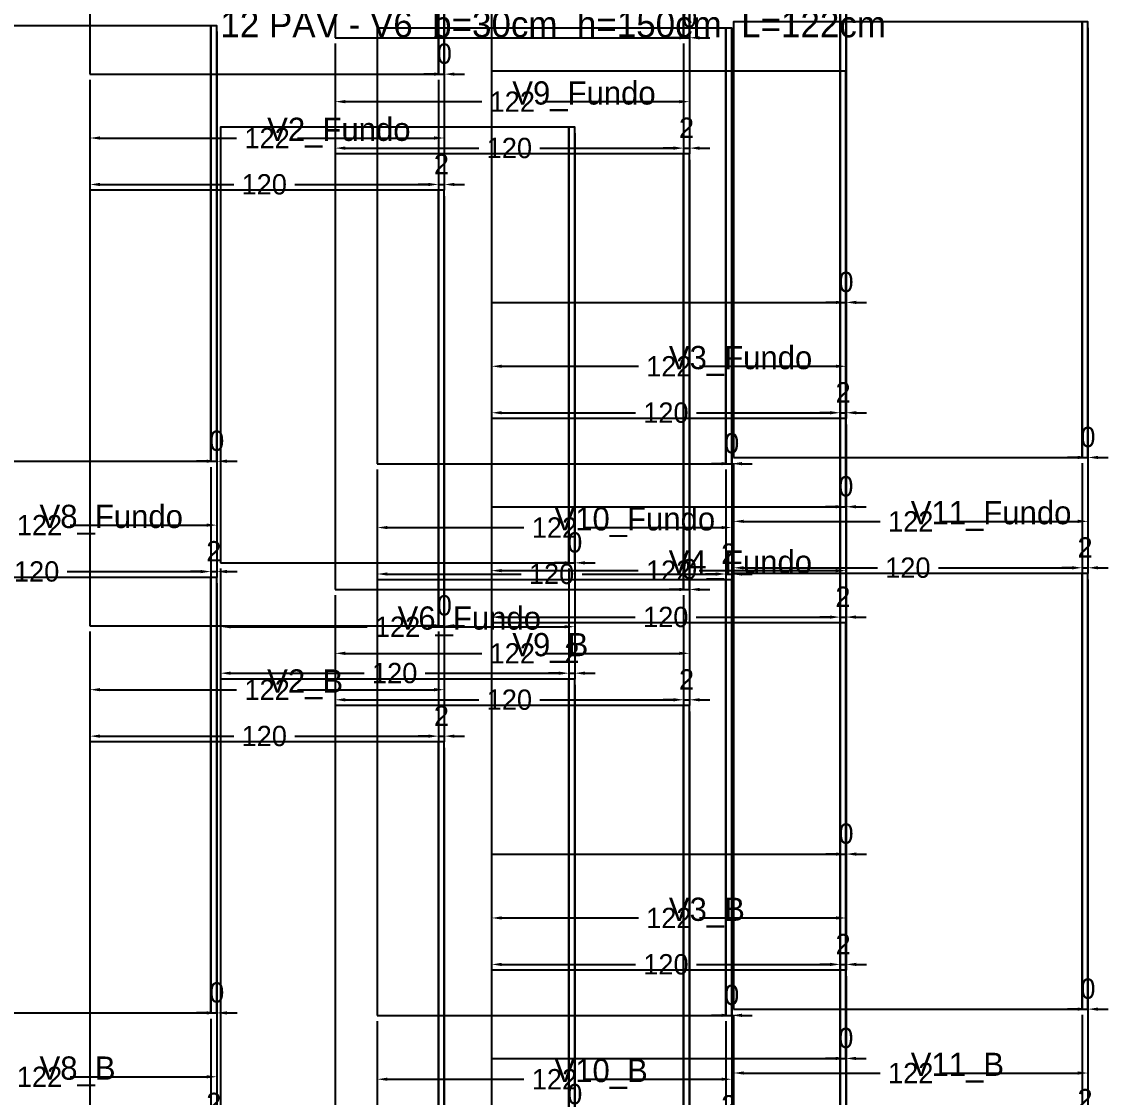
# Model space of a CAD drawing. Header units: metres. Extents: x 180 to 6304, y -9808 to 1664.
# Drawn here: x 5824.1 to 6198.2, y 988.7 to 1359.1 of the extents above; entities that cross this region are included whole.
import ezdxf

# ---------------------------------------------------------------- set-up
doc = ezdxf.new("R2010")
doc.units = ezdxf.units.M
doc.layers.add('COTA', color=3, linetype='Continuous')
doc.dimstyles.new('COTA_VIG', dxfattribs={"dimtxt": 7, "dimasz": 3.5, "dimexe": 2, "dimexo": 2, "dimgap": 1.5, "dimtad": 1, "dimdec": 1, "dimcen": 2.5, "dimclrd": 3, "dimclre": 3, "dimclrt": 3, "dimazin": 3, "dimtfac": 1, "dimtmove": 0, "dimatfit": 3})

# ---------------------------------------------------------------- blocks, each defined once
blk = doc.blocks.new('_CLOSEDFILLED')
at = {"color": 0, "linetype": 'BYBLOCK'}
blk.add_solid([(-1, 0.16), (0, 0), (-1, -0.16)], dxfattribs=at)
blk = doc.blocks.new('*D17')
at = {"color": 3}
for p, q in [((5847.61, 1149.09), (5847.61, 1127.09)), ((5969.61, 1149.09), (5969.61, 1127.09)), ((5851.11, 1129.09), (5898.11, 1129.09)), ((5919.11, 1129.09), (5966.11, 1129.09))]:
    blk.add_line(p, q, dxfattribs=at)
at = {"layer": 'Defpoints'}
for p in [(5847.61, 1151.09), (5969.61, 1151.09), (5847.61, 1129.09)]:
    blk.add_point(p, dxfattribs=at)
at = {"layer": 'COTA', "color": 3, "xscale": 3.5, "yscale": 3.5, "rotation": 180}
blk.add_blockref('_CLOSEDFILLED', (5847.61, 1129.09), dxfattribs=at)
at = {"layer": 'COTA', "color": 3, "xscale": 3.5, "yscale": 3.5}
blk.add_blockref('_CLOSEDFILLED', (5969.61, 1129.09), dxfattribs=at)
at = {"layer": 'COTA', "color": 3, "insert": (5908.61, 1129.09), "char_height": 7, "attachment_point": 5}
blk.add_mtext('122', dxfattribs=at)
blk = doc.blocks.new('*D18')
at = {"color": 3}
for p, q in [((5847.61, 1149.09), (5847.61, 1111.09)), ((5967.61, 1149.09), (5967.61, 1111.09)), ((5851.11, 1113.09), (5897.11, 1113.09)), ((5918.11, 1113.09), (5964.11, 1113.09))]:
    blk.add_line(p, q, dxfattribs=at)
at = {"layer": 'Defpoints'}
for p in [(5847.61, 1151.09), (5967.61, 1151.09), (5847.61, 1113.09)]:
    blk.add_point(p, dxfattribs=at)
at = {"layer": 'COTA', "color": 3, "xscale": 3.5, "yscale": 3.5, "rotation": 180}
blk.add_blockref('_CLOSEDFILLED', (5847.61, 1113.09), dxfattribs=at)
at = {"layer": 'COTA', "color": 3, "xscale": 3.5, "yscale": 3.5}
blk.add_blockref('_CLOSEDFILLED', (5967.61, 1113.09), dxfattribs=at)
at = {"layer": 'COTA', "color": 3, "insert": (5907.61, 1113.09), "char_height": 7, "attachment_point": 5}
blk.add_mtext('120', dxfattribs=at)
blk = doc.blocks.new('*D21')
at = {"color": 3}
for p, q in [((5847.61, 1339.09), (5847.61, 1317.09)), ((5969.61, 1339.09), (5969.61, 1317.09)), ((5851.11, 1319.09), (5898.11, 1319.09)), ((5919.11, 1319.09), (5966.11, 1319.09))]:
    blk.add_line(p, q, dxfattribs=at)
at = {"layer": 'Defpoints'}
for p in [(5847.61, 1341.09), (5969.61, 1341.09), (5847.61, 1319.09)]:
    blk.add_point(p, dxfattribs=at)
at = {"layer": 'COTA', "color": 3, "xscale": 3.5, "yscale": 3.5, "rotation": 180}
blk.add_blockref('_CLOSEDFILLED', (5847.61, 1319.09), dxfattribs=at)
at = {"layer": 'COTA', "color": 3, "xscale": 3.5, "yscale": 3.5}
blk.add_blockref('_CLOSEDFILLED', (5969.61, 1319.09), dxfattribs=at)
at = {"layer": 'COTA', "color": 3, "insert": (5908.61, 1319.09), "char_height": 7, "attachment_point": 5}
blk.add_mtext('122', dxfattribs=at)
blk = doc.blocks.new('*D22')
at = {"color": 3}
for p, q in [((5847.61, 1339.09), (5847.61, 1301.09)), ((5967.61, 1339.09), (5967.61, 1301.09)), ((5851.11, 1303.09), (5897.11, 1303.09)), ((5918.11, 1303.09), (5964.11, 1303.09))]:
    blk.add_line(p, q, dxfattribs=at)
at = {"layer": 'Defpoints'}
for p in [(5847.61, 1341.09), (5967.61, 1341.09), (5847.61, 1303.09)]:
    blk.add_point(p, dxfattribs=at)
at = {"layer": 'COTA', "color": 3, "xscale": 3.5, "yscale": 3.5, "rotation": 180}
blk.add_blockref('_CLOSEDFILLED', (5847.61, 1303.09), dxfattribs=at)
at = {"layer": 'COTA', "color": 3, "xscale": 3.5, "yscale": 3.5}
blk.add_blockref('_CLOSEDFILLED', (5967.61, 1303.09), dxfattribs=at)
at = {"layer": 'COTA', "color": 3, "insert": (5907.61, 1303.09), "char_height": 7, "attachment_point": 5}
blk.add_mtext('120', dxfattribs=at)
blk = doc.blocks.new('*D29')
at = {"color": 3}
for p, q in [((5985.9, 1070.47), (5985.9, 1048.47)), ((6107.9, 1070.47), (6107.9, 1048.47)), ((5989.4, 1050.47), (6036.4, 1050.47)), ((6057.4, 1050.47), (6104.4, 1050.47))]:
    blk.add_line(p, q, dxfattribs=at)
at = {"layer": 'Defpoints'}
for p in [(5985.9, 1072.47), (6107.9, 1072.47), (5985.9, 1050.47)]:
    blk.add_point(p, dxfattribs=at)
at = {"layer": 'COTA', "color": 3, "xscale": 3.5, "yscale": 3.5, "rotation": 180}
blk.add_blockref('_CLOSEDFILLED', (5985.9, 1050.47), dxfattribs=at)
at = {"layer": 'COTA', "color": 3, "xscale": 3.5, "yscale": 3.5}
blk.add_blockref('_CLOSEDFILLED', (6107.9, 1050.47), dxfattribs=at)
at = {"layer": 'COTA', "color": 3, "insert": (6046.9, 1050.47), "char_height": 7, "attachment_point": 5}
blk.add_mtext('122', dxfattribs=at)
blk = doc.blocks.new('*D30')
at = {"color": 3}
for p, q in [((5985.9, 1070.47), (5985.9, 1032.47)), ((6105.9, 1070.47), (6105.9, 1032.47)), ((5989.4, 1034.47), (6035.4, 1034.47)), ((6056.4, 1034.47), (6102.4, 1034.47))]:
    blk.add_line(p, q, dxfattribs=at)
at = {"layer": 'Defpoints'}
for p in [(5985.9, 1072.47), (6105.9, 1072.47), (5985.9, 1034.47)]:
    blk.add_point(p, dxfattribs=at)
at = {"layer": 'COTA', "color": 3, "xscale": 3.5, "yscale": 3.5, "rotation": 180}
blk.add_blockref('_CLOSEDFILLED', (5985.9, 1034.47), dxfattribs=at)
at = {"layer": 'COTA', "color": 3, "xscale": 3.5, "yscale": 3.5}
blk.add_blockref('_CLOSEDFILLED', (6105.9, 1034.47), dxfattribs=at)
at = {"layer": 'COTA', "color": 3, "insert": (6045.9, 1034.47), "char_height": 7, "attachment_point": 5}
blk.add_mtext('120', dxfattribs=at)
blk = doc.blocks.new('*D33')
at = {"color": 3}
for p, q in [((5985.9, 1260.47), (5985.9, 1238.47)), ((6107.9, 1260.47), (6107.9, 1238.47)), ((5989.4, 1240.47), (6036.4, 1240.47)), ((6057.4, 1240.47), (6104.4, 1240.47))]:
    blk.add_line(p, q, dxfattribs=at)
at = {"layer": 'Defpoints'}
for p in [(5985.9, 1262.47), (6107.9, 1262.47), (5985.9, 1240.47)]:
    blk.add_point(p, dxfattribs=at)
at = {"layer": 'COTA', "color": 3, "xscale": 3.5, "yscale": 3.5, "rotation": 180}
blk.add_blockref('_CLOSEDFILLED', (5985.9, 1240.47), dxfattribs=at)
at = {"layer": 'COTA', "color": 3, "xscale": 3.5, "yscale": 3.5}
blk.add_blockref('_CLOSEDFILLED', (6107.9, 1240.47), dxfattribs=at)
at = {"layer": 'COTA', "color": 3, "insert": (6046.9, 1240.47), "char_height": 7, "attachment_point": 5}
blk.add_mtext('122', dxfattribs=at)
blk = doc.blocks.new('*D34')
at = {"color": 3}
for p, q in [((5985.9, 1260.47), (5985.9, 1222.47)), ((6105.9, 1260.47), (6105.9, 1222.47)), ((5989.4, 1224.47), (6035.4, 1224.47)), ((6056.4, 1224.47), (6102.4, 1224.47))]:
    blk.add_line(p, q, dxfattribs=at)
at = {"layer": 'Defpoints'}
for p in [(5985.9, 1262.47), (6105.9, 1262.47), (5985.9, 1224.47)]:
    blk.add_point(p, dxfattribs=at)
at = {"layer": 'COTA', "color": 3, "xscale": 3.5, "yscale": 3.5, "rotation": 180}
blk.add_blockref('_CLOSEDFILLED', (5985.9, 1224.47), dxfattribs=at)
at = {"layer": 'COTA', "color": 3, "xscale": 3.5, "yscale": 3.5}
blk.add_blockref('_CLOSEDFILLED', (6105.9, 1224.47), dxfattribs=at)
at = {"layer": 'COTA', "color": 3, "insert": (6045.9, 1224.47), "char_height": 7, "attachment_point": 5}
blk.add_mtext('120', dxfattribs=at)
blk = doc.blocks.new('*D41')
at = {"color": 3}
for p, q in [((5985.83, 1000.09), (5985.83, 978.09)), ((6107.83, 1000.09), (6107.83, 978.09)), ((5989.33, 980.09), (6036.33, 980.09)), ((6057.33, 980.09), (6104.33, 980.09))]:
    blk.add_line(p, q, dxfattribs=at)
at = {"layer": 'Defpoints'}
for p in [(5985.83, 1002.09), (6107.83, 1002.09), (5985.83, 980.09)]:
    blk.add_point(p, dxfattribs=at)
at = {"layer": 'COTA', "color": 3, "xscale": 3.5, "yscale": 3.5, "rotation": 180}
blk.add_blockref('_CLOSEDFILLED', (5985.83, 980.09), dxfattribs=at)
at = {"layer": 'COTA', "color": 3, "xscale": 3.5, "yscale": 3.5}
blk.add_blockref('_CLOSEDFILLED', (6107.83, 980.09), dxfattribs=at)
at = {"layer": 'COTA', "color": 3, "insert": (6046.83, 980.09), "char_height": 7, "attachment_point": 5}
blk.add_mtext('122', dxfattribs=at)
blk = doc.blocks.new('*D42')
at = {"color": 3}
for p, q in [((5985.83, 1000.09), (5985.83, 962.09)), ((6105.83, 1000.09), (6105.83, 962.09)), ((5989.33, 964.09), (6035.33, 964.09)), ((6056.33, 964.09), (6102.33, 964.09))]:
    blk.add_line(p, q, dxfattribs=at)
at = {"layer": 'Defpoints'}
for p in [(5985.83, 1002.09), (6105.83, 1002.09), (5985.83, 964.09)]:
    blk.add_point(p, dxfattribs=at)
at = {"layer": 'COTA', "color": 3, "xscale": 3.5, "yscale": 3.5, "rotation": 180}
blk.add_blockref('_CLOSEDFILLED', (5985.83, 964.09), dxfattribs=at)
at = {"layer": 'COTA', "color": 3, "xscale": 3.5, "yscale": 3.5}
blk.add_blockref('_CLOSEDFILLED', (6105.83, 964.09), dxfattribs=at)
at = {"layer": 'COTA', "color": 3, "insert": (6045.83, 964.09), "char_height": 7, "attachment_point": 5}
blk.add_mtext('120', dxfattribs=at)
blk = doc.blocks.new('*D45')
at = {"color": 3}
for p, q in [((5985.83, 1190.09), (5985.83, 1168.09)), ((6107.83, 1190.09), (6107.83, 1168.09)), ((5989.33, 1170.09), (6036.33, 1170.09)), ((6057.33, 1170.09), (6104.33, 1170.09))]:
    blk.add_line(p, q, dxfattribs=at)
at = {"layer": 'Defpoints'}
for p in [(5985.83, 1192.09), (6107.83, 1192.09), (5985.83, 1170.09)]:
    blk.add_point(p, dxfattribs=at)
at = {"layer": 'COTA', "color": 3, "xscale": 3.5, "yscale": 3.5, "rotation": 180}
blk.add_blockref('_CLOSEDFILLED', (5985.83, 1170.09), dxfattribs=at)
at = {"layer": 'COTA', "color": 3, "xscale": 3.5, "yscale": 3.5}
blk.add_blockref('_CLOSEDFILLED', (6107.83, 1170.09), dxfattribs=at)
at = {"layer": 'COTA', "color": 3, "insert": (6046.83, 1170.09), "char_height": 7, "attachment_point": 5}
blk.add_mtext('122', dxfattribs=at)
blk = doc.blocks.new('*D46')
at = {"color": 3}
for p, q in [((5985.83, 1190.09), (5985.83, 1152.09)), ((6105.83, 1190.09), (6105.83, 1152.09)), ((5989.33, 1154.09), (6035.33, 1154.09)), ((6056.33, 1154.09), (6102.33, 1154.09))]:
    blk.add_line(p, q, dxfattribs=at)
at = {"layer": 'Defpoints'}
for p in [(5985.83, 1192.09), (6105.83, 1192.09), (5985.83, 1154.09)]:
    blk.add_point(p, dxfattribs=at)
at = {"layer": 'COTA', "color": 3, "xscale": 3.5, "yscale": 3.5, "rotation": 180}
blk.add_blockref('_CLOSEDFILLED', (5985.83, 1154.09), dxfattribs=at)
at = {"layer": 'COTA', "color": 3, "xscale": 3.5, "yscale": 3.5}
blk.add_blockref('_CLOSEDFILLED', (6105.83, 1154.09), dxfattribs=at)
at = {"layer": 'COTA', "color": 3, "insert": (6045.83, 1154.09), "char_height": 7, "attachment_point": 5}
blk.add_mtext('120', dxfattribs=at)
blk = doc.blocks.new('*D69')
at = {"color": 3}
for p, q in [((5892.51, 1170.77), (5892.51, 1148.77)), ((6014.51, 1170.77), (6014.51, 1148.77)), ((5896.01, 1150.77), (5943.01, 1150.77)), ((5964.01, 1150.77), (6011.01, 1150.77))]:
    blk.add_line(p, q, dxfattribs=at)
at = {"layer": 'Defpoints'}
for p in [(5892.51, 1172.77), (6014.51, 1172.77), (5892.51, 1150.77)]:
    blk.add_point(p, dxfattribs=at)
at = {"layer": 'COTA', "color": 3, "xscale": 3.5, "yscale": 3.5, "rotation": 180}
blk.add_blockref('_CLOSEDFILLED', (5892.51, 1150.77), dxfattribs=at)
at = {"layer": 'COTA', "color": 3, "xscale": 3.5, "yscale": 3.5}
blk.add_blockref('_CLOSEDFILLED', (6014.51, 1150.77), dxfattribs=at)
at = {"layer": 'COTA', "color": 3, "insert": (5953.51, 1150.77), "char_height": 7, "attachment_point": 5}
blk.add_mtext('122', dxfattribs=at)
blk = doc.blocks.new('*D70')
at = {"color": 3}
for p, q in [((5892.51, 1170.77), (5892.51, 1132.77)), ((6012.51, 1170.77), (6012.51, 1132.77)), ((5896.01, 1134.77), (5942.01, 1134.77)), ((5963.01, 1134.77), (6009.01, 1134.77))]:
    blk.add_line(p, q, dxfattribs=at)
at = {"layer": 'Defpoints'}
for p in [(5892.51, 1172.77), (6012.51, 1172.77), (5892.51, 1134.77)]:
    blk.add_point(p, dxfattribs=at)
at = {"layer": 'COTA', "color": 3, "xscale": 3.5, "yscale": 3.5, "rotation": 180}
blk.add_blockref('_CLOSEDFILLED', (5892.51, 1134.77), dxfattribs=at)
at = {"layer": 'COTA', "color": 3, "xscale": 3.5, "yscale": 3.5}
blk.add_blockref('_CLOSEDFILLED', (6012.51, 1134.77), dxfattribs=at)
at = {"layer": 'COTA', "color": 3, "insert": (5952.51, 1134.77), "char_height": 7, "attachment_point": 5}
blk.add_mtext('120', dxfattribs=at)
blk = doc.blocks.new('*D89')
at = {"color": 3}
for p, q in [((5769.25, 1015.77), (5769.25, 993.77)), ((5891.25, 1015.77), (5891.25, 993.77)), ((5772.75, 995.77), (5819.75, 995.77)), ((5840.75, 995.77), (5887.75, 995.77))]:
    blk.add_line(p, q, dxfattribs=at)
at = {"layer": 'Defpoints'}
for p in [(5769.25, 1017.77), (5891.25, 1017.77), (5769.25, 995.77)]:
    blk.add_point(p, dxfattribs=at)
at = {"layer": 'COTA', "color": 3, "xscale": 3.5, "yscale": 3.5, "rotation": 180}
blk.add_blockref('_CLOSEDFILLED', (5769.25, 995.77), dxfattribs=at)
at = {"layer": 'COTA', "color": 3, "xscale": 3.5, "yscale": 3.5}
blk.add_blockref('_CLOSEDFILLED', (5891.25, 995.77), dxfattribs=at)
at = {"layer": 'COTA', "color": 3, "insert": (5830.25, 995.77), "char_height": 7, "attachment_point": 5}
blk.add_mtext('122', dxfattribs=at)
blk = doc.blocks.new('*D90')
at = {"color": 3}
for p, q in [((5769.25, 1015.77), (5769.25, 977.77)), ((5889.25, 1015.77), (5889.25, 977.77)), ((5772.75, 979.77), (5818.75, 979.77)), ((5839.75, 979.77), (5885.75, 979.77))]:
    blk.add_line(p, q, dxfattribs=at)
at = {"layer": 'Defpoints'}
for p in [(5769.25, 1017.77), (5889.25, 1017.77), (5769.25, 979.77)]:
    blk.add_point(p, dxfattribs=at)
at = {"layer": 'COTA', "color": 3, "xscale": 3.5, "yscale": 3.5, "rotation": 180}
blk.add_blockref('_CLOSEDFILLED', (5769.25, 979.77), dxfattribs=at)
at = {"layer": 'COTA', "color": 3, "xscale": 3.5, "yscale": 3.5}
blk.add_blockref('_CLOSEDFILLED', (5889.25, 979.77), dxfattribs=at)
at = {"layer": 'COTA', "color": 3, "insert": (5829.25, 979.77), "char_height": 7, "attachment_point": 5}
blk.add_mtext('120', dxfattribs=at)
blk = doc.blocks.new('*D93')
at = {"color": 3}
for p, q in [((5769.25, 1205.77), (5769.25, 1183.77)), ((5891.25, 1205.77), (5891.25, 1183.77)), ((5772.75, 1185.77), (5819.75, 1185.77)), ((5840.75, 1185.77), (5887.75, 1185.77))]:
    blk.add_line(p, q, dxfattribs=at)
at = {"layer": 'Defpoints'}
for p in [(5769.25, 1207.77), (5891.25, 1207.77), (5769.25, 1185.77)]:
    blk.add_point(p, dxfattribs=at)
at = {"layer": 'COTA', "color": 3, "xscale": 3.5, "yscale": 3.5, "rotation": 180}
blk.add_blockref('_CLOSEDFILLED', (5769.25, 1185.77), dxfattribs=at)
at = {"layer": 'COTA', "color": 3, "xscale": 3.5, "yscale": 3.5}
blk.add_blockref('_CLOSEDFILLED', (5891.25, 1185.77), dxfattribs=at)
at = {"layer": 'COTA', "color": 3, "insert": (5830.25, 1185.77), "char_height": 7, "attachment_point": 5}
blk.add_mtext('122', dxfattribs=at)
blk = doc.blocks.new('*D94')
at = {"color": 3}
for p, q in [((5769.25, 1205.77), (5769.25, 1167.77)), ((5889.25, 1205.77), (5889.25, 1167.77)), ((5772.75, 1169.77), (5818.75, 1169.77)), ((5839.75, 1169.77), (5885.75, 1169.77))]:
    blk.add_line(p, q, dxfattribs=at)
at = {"layer": 'Defpoints'}
for p in [(5769.25, 1207.77), (5889.25, 1207.77), (5769.25, 1169.77)]:
    blk.add_point(p, dxfattribs=at)
at = {"layer": 'COTA', "color": 3, "xscale": 3.5, "yscale": 3.5, "rotation": 180}
blk.add_blockref('_CLOSEDFILLED', (5769.25, 1169.77), dxfattribs=at)
at = {"layer": 'COTA', "color": 3, "xscale": 3.5, "yscale": 3.5}
blk.add_blockref('_CLOSEDFILLED', (5889.25, 1169.77), dxfattribs=at)
at = {"layer": 'COTA', "color": 3, "insert": (5829.25, 1169.77), "char_height": 7, "attachment_point": 5}
blk.add_mtext('120', dxfattribs=at)
blk = doc.blocks.new('*D101')
at = {"color": 3}
for p, q in [((5932, 1161.61), (5932, 1139.61)), ((6054, 1161.61), (6054, 1139.61)), ((5935.5, 1141.61), (5982.5, 1141.61)), ((6003.5, 1141.61), (6050.5, 1141.61))]:
    blk.add_line(p, q, dxfattribs=at)
at = {"layer": 'Defpoints'}
for p in [(5932, 1163.61), (6054, 1163.61), (5932, 1141.61)]:
    blk.add_point(p, dxfattribs=at)
at = {"layer": 'COTA', "color": 3, "xscale": 3.5, "yscale": 3.5, "rotation": 180}
blk.add_blockref('_CLOSEDFILLED', (5932, 1141.61), dxfattribs=at)
at = {"layer": 'COTA', "color": 3, "xscale": 3.5, "yscale": 3.5}
blk.add_blockref('_CLOSEDFILLED', (6054, 1141.61), dxfattribs=at)
at = {"layer": 'COTA', "color": 3, "insert": (5993, 1141.61), "char_height": 7, "attachment_point": 5}
blk.add_mtext('122', dxfattribs=at)
blk = doc.blocks.new('*D102')
at = {"color": 3}
for p, q in [((5932, 1161.61), (5932, 1123.61)), ((6052, 1161.61), (6052, 1123.61)), ((5935.5, 1125.61), (5981.5, 1125.61)), ((6002.5, 1125.61), (6048.5, 1125.61))]:
    blk.add_line(p, q, dxfattribs=at)
at = {"layer": 'Defpoints'}
for p in [(5932, 1163.61), (6052, 1163.61), (5932, 1125.61)]:
    blk.add_point(p, dxfattribs=at)
at = {"layer": 'COTA', "color": 3, "xscale": 3.5, "yscale": 3.5, "rotation": 180}
blk.add_blockref('_CLOSEDFILLED', (5932, 1125.61), dxfattribs=at)
at = {"layer": 'COTA', "color": 3, "xscale": 3.5, "yscale": 3.5}
blk.add_blockref('_CLOSEDFILLED', (6052, 1125.61), dxfattribs=at)
at = {"layer": 'COTA', "color": 3, "insert": (5992, 1125.61), "char_height": 7, "attachment_point": 5}
blk.add_mtext('120', dxfattribs=at)
blk = doc.blocks.new('*D105')
at = {"color": 3}
for p, q in [((5932, 1351.61), (5932, 1329.61)), ((6054, 1351.61), (6054, 1329.61)), ((5935.5, 1331.61), (5982.5, 1331.61)), ((6003.5, 1331.61), (6050.5, 1331.61))]:
    blk.add_line(p, q, dxfattribs=at)
at = {"layer": 'Defpoints'}
for p in [(5932, 1353.61), (6054, 1353.61), (5932, 1331.61)]:
    blk.add_point(p, dxfattribs=at)
at = {"layer": 'COTA', "color": 3, "xscale": 3.5, "yscale": 3.5, "rotation": 180}
blk.add_blockref('_CLOSEDFILLED', (5932, 1331.61), dxfattribs=at)
at = {"layer": 'COTA', "color": 3, "xscale": 3.5, "yscale": 3.5}
blk.add_blockref('_CLOSEDFILLED', (6054, 1331.61), dxfattribs=at)
at = {"layer": 'COTA', "color": 3, "insert": (5993, 1331.61), "char_height": 7, "attachment_point": 5}
blk.add_mtext('122', dxfattribs=at)
blk = doc.blocks.new('*D106')
at = {"color": 3}
for p, q in [((5932, 1351.61), (5932, 1313.61)), ((6052, 1351.61), (6052, 1313.61)), ((5935.5, 1315.61), (5981.5, 1315.61)), ((6002.5, 1315.61), (6048.5, 1315.61))]:
    blk.add_line(p, q, dxfattribs=at)
at = {"layer": 'Defpoints'}
for p in [(5932, 1353.61), (6052, 1353.61), (5932, 1315.61)]:
    blk.add_point(p, dxfattribs=at)
at = {"layer": 'COTA', "color": 3, "xscale": 3.5, "yscale": 3.5, "rotation": 180}
blk.add_blockref('_CLOSEDFILLED', (5932, 1315.61), dxfattribs=at)
at = {"layer": 'COTA', "color": 3, "xscale": 3.5, "yscale": 3.5}
blk.add_blockref('_CLOSEDFILLED', (6052, 1315.61), dxfattribs=at)
at = {"layer": 'COTA', "color": 3, "insert": (5992, 1315.61), "char_height": 7, "attachment_point": 5}
blk.add_mtext('120', dxfattribs=at)
blk = doc.blocks.new('*D113')
at = {"color": 3}
for p, q in [((5946.53, 1014.93), (5946.53, 992.93)), ((6068.53, 1014.93), (6068.53, 992.93)), ((5950.03, 994.93), (5997.03, 994.93)), ((6018.03, 994.93), (6065.03, 994.93))]:
    blk.add_line(p, q, dxfattribs=at)
at = {"layer": 'Defpoints'}
for p in [(5946.53, 1016.93), (6068.53, 1016.93), (5946.53, 994.93)]:
    blk.add_point(p, dxfattribs=at)
at = {"layer": 'COTA', "color": 3, "xscale": 3.5, "yscale": 3.5, "rotation": 180}
blk.add_blockref('_CLOSEDFILLED', (5946.53, 994.93), dxfattribs=at)
at = {"layer": 'COTA', "color": 3, "xscale": 3.5, "yscale": 3.5}
blk.add_blockref('_CLOSEDFILLED', (6068.53, 994.93), dxfattribs=at)
at = {"layer": 'COTA', "color": 3, "insert": (6007.53, 994.93), "char_height": 7, "attachment_point": 5}
blk.add_mtext('122', dxfattribs=at)
blk = doc.blocks.new('*D114')
at = {"color": 3}
for p, q in [((5946.53, 1014.93), (5946.53, 976.93)), ((6066.53, 1014.93), (6066.53, 976.93)), ((5950.03, 978.93), (5996.03, 978.93)), ((6017.03, 978.93), (6063.03, 978.93))]:
    blk.add_line(p, q, dxfattribs=at)
at = {"layer": 'Defpoints'}
for p in [(5946.53, 1016.93), (6066.53, 1016.93), (5946.53, 978.93)]:
    blk.add_point(p, dxfattribs=at)
at = {"layer": 'COTA', "color": 3, "xscale": 3.5, "yscale": 3.5, "rotation": 180}
blk.add_blockref('_CLOSEDFILLED', (5946.53, 978.93), dxfattribs=at)
at = {"layer": 'COTA', "color": 3, "xscale": 3.5, "yscale": 3.5}
blk.add_blockref('_CLOSEDFILLED', (6066.53, 978.93), dxfattribs=at)
at = {"layer": 'COTA', "color": 3, "insert": (6006.53, 978.93), "char_height": 7, "attachment_point": 5}
blk.add_mtext('120', dxfattribs=at)
blk = doc.blocks.new('*D117')
at = {"color": 3}
for p, q in [((5946.53, 1204.93), (5946.53, 1182.93)), ((6068.53, 1204.93), (6068.53, 1182.93)), ((5950.03, 1184.93), (5997.03, 1184.93)), ((6018.03, 1184.93), (6065.03, 1184.93))]:
    blk.add_line(p, q, dxfattribs=at)
at = {"layer": 'Defpoints'}
for p in [(5946.53, 1206.93), (6068.53, 1206.93), (5946.53, 1184.93)]:
    blk.add_point(p, dxfattribs=at)
at = {"layer": 'COTA', "color": 3, "xscale": 3.5, "yscale": 3.5, "rotation": 180}
blk.add_blockref('_CLOSEDFILLED', (5946.53, 1184.93), dxfattribs=at)
at = {"layer": 'COTA', "color": 3, "xscale": 3.5, "yscale": 3.5}
blk.add_blockref('_CLOSEDFILLED', (6068.53, 1184.93), dxfattribs=at)
at = {"layer": 'COTA', "color": 3, "insert": (6007.53, 1184.93), "char_height": 7, "attachment_point": 5}
blk.add_mtext('122', dxfattribs=at)
blk = doc.blocks.new('*D118')
at = {"color": 3}
for p, q in [((5946.53, 1204.93), (5946.53, 1166.93)), ((6066.53, 1204.93), (6066.53, 1166.93)), ((5950.03, 1168.93), (5996.03, 1168.93)), ((6017.03, 1168.93), (6063.03, 1168.93))]:
    blk.add_line(p, q, dxfattribs=at)
at = {"layer": 'Defpoints'}
for p in [(5946.53, 1206.93), (6066.53, 1206.93), (5946.53, 1168.93)]:
    blk.add_point(p, dxfattribs=at)
at = {"layer": 'COTA', "color": 3, "xscale": 3.5, "yscale": 3.5, "rotation": 180}
blk.add_blockref('_CLOSEDFILLED', (5946.53, 1168.93), dxfattribs=at)
at = {"layer": 'COTA', "color": 3, "xscale": 3.5, "yscale": 3.5}
blk.add_blockref('_CLOSEDFILLED', (6066.53, 1168.93), dxfattribs=at)
at = {"layer": 'COTA', "color": 3, "insert": (6006.53, 1168.93), "char_height": 7, "attachment_point": 5}
blk.add_mtext('120', dxfattribs=at)
blk = doc.blocks.new('*D125')
at = {"color": 3}
for p, q in [((6069.18, 1017.07), (6069.18, 995.07)), ((6191.18, 1017.07), (6191.18, 995.07)), ((6072.68, 997.07), (6119.68, 997.07)), ((6140.68, 997.07), (6187.68, 997.07))]:
    blk.add_line(p, q, dxfattribs=at)
at = {"layer": 'Defpoints'}
for p in [(6069.18, 1019.07), (6191.18, 1019.07), (6069.18, 997.07)]:
    blk.add_point(p, dxfattribs=at)
at = {"layer": 'COTA', "color": 3, "xscale": 3.5, "yscale": 3.5, "rotation": 180}
blk.add_blockref('_CLOSEDFILLED', (6069.18, 997.07), dxfattribs=at)
at = {"layer": 'COTA', "color": 3, "xscale": 3.5, "yscale": 3.5}
blk.add_blockref('_CLOSEDFILLED', (6191.18, 997.07), dxfattribs=at)
at = {"layer": 'COTA', "color": 3, "insert": (6130.18, 997.07), "char_height": 7, "attachment_point": 5}
blk.add_mtext('122', dxfattribs=at)
blk = doc.blocks.new('*D126')
at = {"color": 3}
for p, q in [((6069.18, 1017.07), (6069.18, 979.07)), ((6189.18, 1017.07), (6189.18, 979.07)), ((6072.68, 981.07), (6118.68, 981.07)), ((6139.68, 981.07), (6185.68, 981.07))]:
    blk.add_line(p, q, dxfattribs=at)
at = {"layer": 'Defpoints'}
for p in [(6069.18, 1019.07), (6189.18, 1019.07), (6069.18, 981.07)]:
    blk.add_point(p, dxfattribs=at)
at = {"layer": 'COTA', "color": 3, "xscale": 3.5, "yscale": 3.5, "rotation": 180}
blk.add_blockref('_CLOSEDFILLED', (6069.18, 981.07), dxfattribs=at)
at = {"layer": 'COTA', "color": 3, "xscale": 3.5, "yscale": 3.5}
blk.add_blockref('_CLOSEDFILLED', (6189.18, 981.07), dxfattribs=at)
at = {"layer": 'COTA', "color": 3, "insert": (6129.18, 981.07), "char_height": 7, "attachment_point": 5}
blk.add_mtext('120', dxfattribs=at)
blk = doc.blocks.new('*D129')
at = {"color": 3}
for p, q in [((6069.18, 1207.07), (6069.18, 1185.07)), ((6191.18, 1207.07), (6191.18, 1185.07)), ((6072.68, 1187.07), (6119.68, 1187.07)), ((6140.68, 1187.07), (6187.68, 1187.07))]:
    blk.add_line(p, q, dxfattribs=at)
at = {"layer": 'Defpoints'}
for p in [(6069.18, 1209.07), (6191.18, 1209.07), (6069.18, 1187.07)]:
    blk.add_point(p, dxfattribs=at)
at = {"layer": 'COTA', "color": 3, "xscale": 3.5, "yscale": 3.5, "rotation": 180}
blk.add_blockref('_CLOSEDFILLED', (6069.18, 1187.07), dxfattribs=at)
at = {"layer": 'COTA', "color": 3, "xscale": 3.5, "yscale": 3.5}
blk.add_blockref('_CLOSEDFILLED', (6191.18, 1187.07), dxfattribs=at)
at = {"layer": 'COTA', "color": 3, "insert": (6130.18, 1187.07), "char_height": 7, "attachment_point": 5}
blk.add_mtext('122', dxfattribs=at)
blk = doc.blocks.new('*D130')
at = {"color": 3}
for p, q in [((6069.18, 1207.07), (6069.18, 1169.07)), ((6189.18, 1207.07), (6189.18, 1169.07)), ((6072.68, 1171.07), (6118.68, 1171.07)), ((6139.68, 1171.07), (6185.68, 1171.07))]:
    blk.add_line(p, q, dxfattribs=at)
at = {"layer": 'Defpoints'}
for p in [(6069.18, 1209.07), (6189.18, 1209.07), (6069.18, 1171.07)]:
    blk.add_point(p, dxfattribs=at)
at = {"layer": 'COTA', "color": 3, "xscale": 3.5, "yscale": 3.5, "rotation": 180}
blk.add_blockref('_CLOSEDFILLED', (6069.18, 1171.07), dxfattribs=at)
at = {"layer": 'COTA', "color": 3, "xscale": 3.5, "yscale": 3.5}
blk.add_blockref('_CLOSEDFILLED', (6189.18, 1171.07), dxfattribs=at)
at = {"layer": 'COTA', "color": 3, "insert": (6129.18, 1171.07), "char_height": 7, "attachment_point": 5}
blk.add_mtext('120', dxfattribs=at)

msp = doc.modelspace()

# ---------------------------------------------------------------- linework, layer by layer
at = {"layer": 'Paineis'}
for points in [[(5932, 1353.61), (6052, 1353.61), (6052, 1503.61), (5932, 1503.61)], [(6052, 1353.61), (6054, 1353.61), (6054, 1503.61), (6052, 1503.61)], [(5847.61, 1341.09), (5967.61, 1341.09), (5967.61, 1491.09), (5847.61, 1491.09)], [(5967.61, 1341.09), (5969.61, 1341.09), (5969.61, 1491.09), (5967.61, 1491.09)], [(5985.9, 1262.47), (6105.9, 1262.47), (6105.9, 1412.47), (5985.9, 1412.47)], [(6105.9, 1262.47), (6107.9, 1262.47), (6107.9, 1412.47), (6105.9, 1412.47)], [(6069.18, 1209.07), (6189.18, 1209.07), (6189.18, 1359.07), (6069.18, 1359.07)], [(6189.18, 1209.07), (6191.18, 1209.07), (6191.18, 1359.07), (6189.18, 1359.07)], [(5769.25, 1207.77), (5889.25, 1207.77), (5889.25, 1357.77), (5769.25, 1357.77)], [(5889.25, 1207.77), (5891.25, 1207.77), (5891.25, 1357.77), (5889.25, 1357.77)], [(5946.53, 1206.93), (6066.53, 1206.93), (6066.53, 1356.93), (5946.53, 1356.93)], [(6066.53, 1206.93), (6068.53, 1206.93), (6068.53, 1356.93), (6066.53, 1356.93)], [(5985.83, 1192.09), (6105.83, 1192.09), (6105.83, 1342.09), (5985.83, 1342.09)], [(6105.83, 1192.09), (6107.83, 1192.09), (6107.83, 1342.09), (6105.83, 1342.09)], [(5892.51, 1172.77), (6012.51, 1172.77), (6012.51, 1322.77), (5892.51, 1322.77)], [(6012.51, 1172.77), (6014.51, 1172.77), (6014.51, 1322.77), (6012.51, 1322.77)], [(5932, 1163.61), (6052, 1163.61), (6052, 1313.61), (5932, 1313.61)], [(6052, 1163.61), (6054, 1163.61), (6054, 1313.61), (6052, 1313.61)], [(5847.61, 1151.09), (5967.61, 1151.09), (5967.61, 1301.09), (5847.61, 1301.09)], [(5967.61, 1151.09), (5969.61, 1151.09), (5969.61, 1301.09), (5967.61, 1301.09)], [(5985.9, 1072.47), (6105.9, 1072.47), (6105.9, 1222.47), (5985.9, 1222.47)], [(6105.9, 1072.47), (6107.9, 1072.47), (6107.9, 1222.47), (6105.9, 1222.47)], [(5769.25, 1017.77), (5889.25, 1017.77), (5889.25, 1167.77), (5769.25, 1167.77)], [(5889.25, 1017.77), (5891.25, 1017.77), (5891.25, 1167.77), (5889.25, 1167.77)], [(6069.18, 1019.07), (6189.18, 1019.07), (6189.18, 1169.07), (6069.18, 1169.07)], [(6189.18, 1019.07), (6191.18, 1019.07), (6191.18, 1169.07), (6189.18, 1169.07)], [(5946.53, 1016.93), (6066.53, 1016.93), (6066.53, 1166.93), (5946.53, 1166.93)], [(6066.53, 1016.93), (6068.53, 1016.93), (6068.53, 1166.93), (6066.53, 1166.93)], [(5985.83, 1002.09), (6105.83, 1002.09), (6105.83, 1152.09), (5985.83, 1152.09)], [(6105.83, 1002.09), (6107.83, 1002.09), (6107.83, 1152.09), (6105.83, 1152.09)], [(5892.51, 982.77), (6012.51, 982.77), (6012.51, 1132.77), (5892.51, 1132.77)], [(6012.51, 982.77), (6014.51, 982.77), (6014.51, 1132.77), (6012.51, 1132.77)], [(5932, 973.61), (6052, 973.61), (6052, 1123.61), (5932, 1123.61)], [(6052, 973.61), (6054, 973.61), (6054, 1123.61), (6052, 1123.61)], [(5847.61, 961.09), (5967.61, 961.09), (5967.61, 1111.09), (5847.61, 1111.09)], [(5967.61, 961.09), (5969.61, 961.09), (5969.61, 1111.09), (5967.61, 1111.09)], [(5985.9, 882.47), (6105.9, 882.47), (6105.9, 1032.47), (5985.9, 1032.47)], [(6105.9, 882.47), (6107.9, 882.47), (6107.9, 1032.47), (6105.9, 1032.47)]]:
    msp.add_lwpolyline(points, close=True, dxfattribs=at)

# ---------------------------------------------------------------- texts
at = {"layer": 'NOMENCLATURA', "insert": (5892.51, 1362.77), "char_height": 9, "attachment_point": 1}
msp.add_mtext('12 PAV - V6  b=30cm  h=150cm  L=122cm', dxfattribs=at)
at = {"layer": 'Texto Secao', "char_height": 8, "attachment_point": 1}
for s, insert in [('V9_Fundo', (5993, 1338.61)), ('V2_Fundo', (5908.61, 1326.09)), ('V3_Fundo', (6046.9, 1247.47)), ('V11_Fundo', (6130.18, 1194.07)), ('V8_Fundo', (5830.25, 1192.77)), ('V10_Fundo', (6007.53, 1191.93)), ('V4_Fundo', (6046.83, 1177.09)), ('V6_Fundo', (5953.51, 1157.77)), ('V9_B', (5993, 1148.61)), ('V2_B', (5908.61, 1136.09)), ('V3_B', (6046.9, 1057.47)), ('V8_B', (5830.25, 1002.77)), ('V11_B', (6130.18, 1004.07)), ('V10_B', (6007.53, 1001.93))]:
    msp.add_mtext(s, dxfattribs=dict(at, insert=insert))

# ---------------------------------------------------------------- dimensions: what is measured, and where the dimension line sits
at = {"layer": 'COTA'}
for base, p1, p2 in [((6054, 1353.61), (6054, 1353.61), (6054, 1503.61)), ((5969.61, 1341.09), (5969.61, 1341.09), (5969.61, 1491.09)), ((6107.9, 1262.47), (6107.9, 1262.47), (6107.9, 1412.47)), ((6191.18, 1209.07), (6191.18, 1209.07), (6191.18, 1359.07)), ((5891.25, 1207.77), (5891.25, 1207.77), (5891.25, 1357.77)), ((6068.53, 1206.93), (6068.53, 1206.93), (6068.53, 1356.93)), ((6052, 1315.61), (6052, 1353.61), (6054, 1353.61)), ((5967.61, 1303.09), (5967.61, 1341.09), (5969.61, 1341.09)), ((6107.83, 1192.09), (6107.83, 1192.09), (6107.83, 1342.09)), ((6014.51, 1172.77), (6014.51, 1172.77), (6014.51, 1322.77)), ((6054, 1163.61), (6054, 1163.61), (6054, 1313.61)), ((5969.61, 1151.09), (5969.61, 1151.09), (5969.61, 1301.09)), ((6105.9, 1224.47), (6105.9, 1262.47), (6107.9, 1262.47)), ((6107.9, 1072.47), (6107.9, 1072.47), (6107.9, 1222.47)), ((6189.18, 1171.07), (6189.18, 1209.07), (6191.18, 1209.07)), ((5889.25, 1169.77), (5889.25, 1207.77), (5891.25, 1207.77)), ((6066.53, 1168.93), (6066.53, 1206.93), (6068.53, 1206.93)), ((6105.83, 1154.09), (6105.83, 1192.09), (6107.83, 1192.09)), ((6012.51, 1134.77), (6012.51, 1172.77), (6014.51, 1172.77)), ((5891.25, 1017.77), (5891.25, 1017.77), (5891.25, 1167.77)), ((6191.18, 1019.07), (6191.18, 1019.07), (6191.18, 1169.07)), ((6052, 1125.61), (6052, 1163.61), (6054, 1163.61)), ((6068.53, 1016.93), (6068.53, 1016.93), (6068.53, 1166.93)), ((5967.61, 1113.09), (5967.61, 1151.09), (5969.61, 1151.09)), ((6107.83, 1002.09), (6107.83, 1002.09), (6107.83, 1152.09)), ((6014.51, 982.77), (6014.51, 982.77), (6014.51, 1132.77)), ((6054, 973.61), (6054, 973.61), (6054, 1123.61)), ((5969.61, 961.09), (5969.61, 961.09), (5969.61, 1111.09)), ((6105.9, 1034.47), (6105.9, 1072.47), (6107.9, 1072.47)), ((6107.9, 882.47), (6107.9, 882.47), (6107.9, 1032.47)), ((5889.25, 979.77), (5889.25, 1017.77), (5891.25, 1017.77)), ((6189.18, 981.07), (6189.18, 1019.07), (6191.18, 1019.07)), ((6066.53, 978.93), (6066.53, 1016.93), (6068.53, 1016.93)), ((6105.83, 964.09), (6105.83, 1002.09), (6107.83, 1002.09))]:
    msp.add_linear_dim(base=base, p1=p1, p2=p2, dimstyle='COTA_VIG', dxfattribs=at).render()
for base, p1, p2, picture, middle in [((5932, 1331.61), (5932, 1353.61), (6054, 1353.61), '*D105', (5993, 1331.61)), ((5932, 1315.61), (5932, 1353.61), (6052, 1353.61), '*D106', (5992, 1315.61)), ((5847.61, 1319.09), (5847.61, 1341.09), (5969.61, 1341.09), '*D21', (5908.61, 1319.09)), ((5847.61, 1303.09), (5847.61, 1341.09), (5967.61, 1341.09), '*D22', (5907.61, 1303.09)), ((5985.9, 1240.47), (5985.9, 1262.47), (6107.9, 1262.47), '*D33', (6046.9, 1240.47)), ((5985.9, 1224.47), (5985.9, 1262.47), (6105.9, 1262.47), '*D34', (6045.9, 1224.47)), ((6069.18, 1187.07), (6069.18, 1209.07), (6191.18, 1209.07), '*D129', (6130.18, 1187.07)), ((6069.18, 1171.07), (6069.18, 1209.07), (6189.18, 1209.07), '*D130', (6129.18, 1171.07)), ((5769.25, 1185.77), (5769.25, 1207.77), (5891.25, 1207.77), '*D93', (5830.25, 1185.77)), ((5769.25, 1169.77), (5769.25, 1207.77), (5889.25, 1207.77), '*D94', (5829.25, 1169.77)), ((5946.53, 1184.93), (5946.53, 1206.93), (6068.53, 1206.93), '*D117', (6007.53, 1184.93)), ((5946.53, 1168.93), (5946.53, 1206.93), (6066.53, 1206.93), '*D118', (6006.53, 1168.93)), ((5985.83, 1170.09), (5985.83, 1192.09), (6107.83, 1192.09), '*D45', (6046.83, 1170.09)), ((5985.83, 1154.09), (5985.83, 1192.09), (6105.83, 1192.09), '*D46', (6045.83, 1154.09)), ((5892.51, 1150.77), (5892.51, 1172.77), (6014.51, 1172.77), '*D69', (5953.51, 1150.77)), ((5892.51, 1134.77), (5892.51, 1172.77), (6012.51, 1172.77), '*D70', (5952.51, 1134.77)), ((5932, 1141.61), (5932, 1163.61), (6054, 1163.61), '*D101', (5993, 1141.61)), ((5932, 1125.61), (5932, 1163.61), (6052, 1163.61), '*D102', (5992, 1125.61)), ((5847.61, 1129.09), (5847.61, 1151.09), (5969.61, 1151.09), '*D17', (5908.61, 1129.09)), ((5847.61, 1113.09), (5847.61, 1151.09), (5967.61, 1151.09), '*D18', (5907.61, 1113.09)), ((5985.9, 1050.47), (5985.9, 1072.47), (6107.9, 1072.47), '*D29', (6046.9, 1050.47)), ((5985.9, 1034.47), (5985.9, 1072.47), (6105.9, 1072.47), '*D30', (6045.9, 1034.47)), ((5769.25, 995.77), (5769.25, 1017.77), (5891.25, 1017.77), '*D89', (5830.25, 995.77)), ((5769.25, 979.77), (5769.25, 1017.77), (5889.25, 1017.77), '*D90', (5829.25, 979.77)), ((6069.18, 997.07), (6069.18, 1019.07), (6191.18, 1019.07), '*D125', (6130.18, 997.07)), ((6069.18, 981.07), (6069.18, 1019.07), (6189.18, 1019.07), '*D126', (6129.18, 981.07)), ((5946.53, 994.93), (5946.53, 1016.93), (6068.53, 1016.93), '*D113', (6007.53, 994.93)), ((5946.53, 978.93), (5946.53, 1016.93), (6066.53, 1016.93), '*D114', (6006.53, 978.93)), ((5985.83, 980.09), (5985.83, 1002.09), (6107.83, 1002.09), '*D41', (6046.83, 980.09)), ((5985.83, 964.09), (5985.83, 1002.09), (6105.83, 1002.09), '*D42', (6045.83, 964.09))]:
    dim = msp.add_linear_dim(base=base, p1=p1, p2=p2, dimstyle='COTA_VIG', dxfattribs=at)
    dim.commit()
    dim.dimension.update_dxf_attribs({"geometry": picture, "text_midpoint": middle})

doc.saveas('drawing.dxf')
